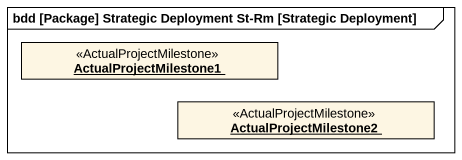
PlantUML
@startuml
mainframe bdd [Package] Strategic Deployment St-Rm [Strategic Deployment]
hide circle
hide empty members
object ActualProjectMilestone1 <<ActualProjectMilestone>>
object ActualProjectMilestone2 <<ActualProjectMilestone>>
@enduml
